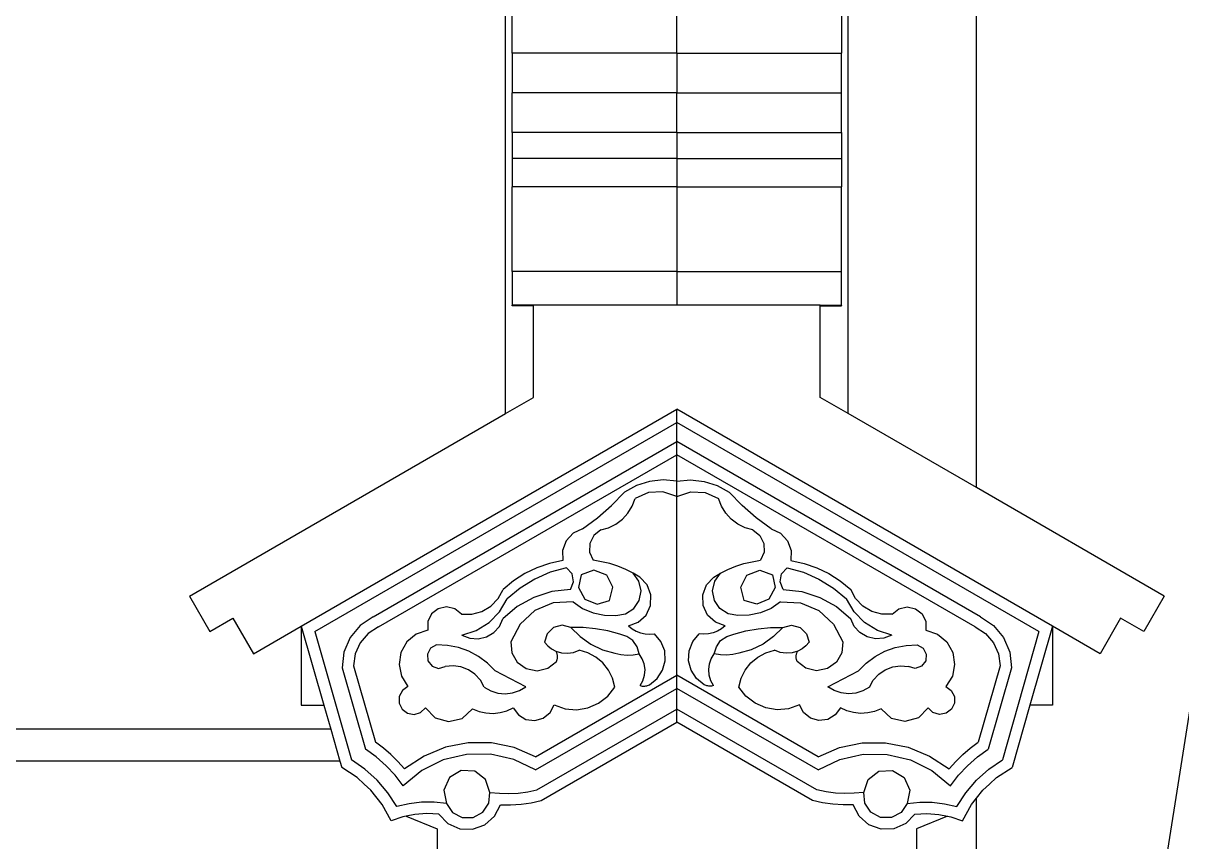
# Model space of a CAD drawing. Extents: x -24961 to 905641, y -154323 to 635957.
# Drawn here: x 401990 to 403343, y -128896 to -127940 of the extents above; entities that cross this region are included whole.
import ezdxf

# ---------------------------------------------------------------- set-up
doc = ezdxf.new("R2010")
doc.units = 0
doc.header["$LTSCALE"] = 1000
doc.header["$MEASUREMENT"] = 0
doc.layers.add('WALL', color=9, linetype='Continuous')
doc.layers.add('建筑_瓦', color=8, linetype='Continuous')

msp = doc.modelspace()

# ---------------------------------------------------------------- linework, layer by layer
for p, q in [((403103.6, -128482.3), (403103.6, -127445)), ((402753.6, -127975.1), (402753.6, -127901.8)), ((402553.6, -128395.7), (402553.6, -127920.5)), ((402561.2, -127975.1), (402561.2, -127920.5)), ((402946.1, -127920.5), (402946.1, -127975.1)), ((402953.6, -128395.7), (402953.6, -127920.5)), ((402753.6, -127975.1), (402561.2, -127975.1)), ((402561.2, -127975.1), (402561.2, -128021.4)), ((402753.6, -127975.1), (402753.6, -128021.4)), ((402753.6, -127975.1), (402946.1, -127975.1)), ((402946.1, -128021.4), (402946.1, -127975.1)), ((402753.6, -128021.4), (402561.2, -128021.4)), ((402561.2, -128067.6), (402561.2, -128021.4)), ((402753.6, -128021.4), (402946.1, -128021.4)), ((402753.6, -128067.6), (402753.6, -128021.4)), ((402946.1, -128067.6), (402946.1, -128021.4)), ((402561.2, -128067.6), (402561.2, -128098)), ((402753.6, -128067.6), (402561.2, -128067.6)), ((402753.6, -128067.6), (402946.1, -128067.6)), ((402753.6, -128067.6), (402753.6, -128098)), ((402946.1, -128067.6), (402946.1, -128098)), ((402753.6, -128098), (402561.2, -128098)), ((402561.2, -128098), (402561.2, -128131.1)), ((402753.6, -128098), (402946.1, -128098)), ((402753.6, -128098), (402753.6, -128131.1)), ((402946.1, -128098), (402946.1, -128131.1)), ((402753.6, -128131.1), (402561.2, -128131.1)), ((402561.2, -128229.9), (402561.2, -128131.1)), ((402753.6, -128131.1), (402946.1, -128131.1)), ((402753.6, -128131.1), (402753.6, -128229.9)), ((402946.1, -128229.9), (402946.1, -128131.1)), ((402753.6, -128229.9), (402561.2, -128229.9)), ((402561.2, -128229.9), (402561.2, -128269.4)), ((402753.6, -128229.9), (402946.1, -128229.9)), ((402753.6, -128229.9), (402753.6, -128269.4)), ((402946.1, -128269.4), (402946.1, -128229.9)), ((402561.2, -128269.7), (402561.2, -128269.4)), ((402586.1, -128269.4), (402561.2, -128269.4)), ((402586.1, -128269.7), (402561.2, -128269.7)), ((402561.2, -128270), (402561.2, -128269.7)), ((402586.1, -128270), (402561.2, -128270)), ((402753.6, -128269.4), (402586.1, -128269.4)), ((402586.1, -128269.7), (402586.1, -128269.4)), ((402586.1, -128270), (402586.1, -128269.7)), ((402586.1, -128377), (402586.1, -128270)), ((402921.1, -128269.4), (402753.6, -128269.4)), ((402921.1, -128269.4), (402946.1, -128269.4)), ((402921.1, -128269.7), (402921.1, -128269.4)), ((402921.1, -128269.7), (402946.1, -128269.7)), ((402921.1, -128270), (402921.1, -128269.7)), ((402921.1, -128270), (402946.1, -128270)), ((402921.1, -128377), (402921.1, -128270)), ((402946.1, -128269.4), (402946.1, -128269.7)), ((402946.1, -128270), (402946.1, -128269.7)), ((402553.6, -128395.7), (402586.1, -128377)), ((402953.6, -128395.7), (402921.1, -128377)), ((402184.4, -128608.9), (402553.6, -128395.7)), ((402314.9, -128644), (402753.6, -128390.8)), ((402753.6, -128406.1), (402753.6, -128390.8)), ((403192.3, -128644), (402753.6, -128390.8)), ((403103.6, -128482.3), (402953.6, -128395.7)), ((402330.6, -128650.4), (402753.6, -128406.1)), ((402753.6, -128428.5), (402753.6, -128406.1)), ((403176.6, -128650.4), (402753.6, -128406.1)), ((402399.1, -128633.2), (402753.6, -128428.5)), ((402753.6, -128443.9), (402753.6, -128428.5)), ((403108.1, -128633.2), (402753.6, -128428.5)), ((402405.2, -128645), (402753.6, -128443.9)), ((402753.6, -128474.7), (402753.6, -128443.9)), ((403102, -128645), (402753.6, -128443.9)), ((402706.4, -128479.9), (402692.4, -128487.6)), ((402721.7, -128475), (402706.4, -128479.9)), ((402737.6, -128473.3), (402721.7, -128475)), ((402753.6, -128474.7), (402737.6, -128473.3)), ((402753.6, -128474.7), (402769.6, -128473.3)), ((402753.6, -128492.7), (402753.6, -128474.7)), ((402769.6, -128473.3), (402785.5, -128475)), ((402785.5, -128475), (402800.8, -128479.9)), ((402800.8, -128479.9), (402814.9, -128487.6)), ((403322.8, -128608.9), (403103.6, -128482.3)), ((402677.3, -128503.3), (402692.4, -128487.6)), ((402701.4, -128504.1), (402704.8, -128495.2)), ((402720.4, -128488.2), (402704.8, -128495.2)), ((402737.4, -128487.3), (402720.4, -128488.2)), ((402753.6, -128492.7), (402737.4, -128487.3)), ((402753.6, -128492.7), (402769.8, -128487.3)), ((402753.6, -128701.4), (402753.6, -128492.7)), ((402769.8, -128487.3), (402786.8, -128488.2)), ((402786.8, -128488.2), (402802.4, -128495.2)), ((402805.8, -128504.1), (402802.4, -128495.2)), ((402830, -128503.3), (402814.9, -128487.6)), ((402660.9, -128517.5), (402677.3, -128503.3)), ((402696.4, -128512.2), (402701.4, -128504.1)), ((402810.8, -128512.2), (402805.8, -128504.1)), ((402846.3, -128517.5), (402830, -128503.3)), ((402643.3, -128530.4), (402660.9, -128517.5)), ((402682.4, -128524.9), (402690, -128519.2)), ((402690, -128519.2), (402696.4, -128512.2)), ((402817.2, -128519.2), (402810.8, -128512.2)), ((402824.8, -128524.9), (402817.2, -128519.2)), ((402863.9, -128530.4), (402846.3, -128517.5)), ((402632.5, -128535.5), (402624.3, -128544.4)), ((402643.3, -128530.4), (402632.5, -128535.5)), ((402664.7, -128531.7), (402656.5, -128538.1)), ((402664.7, -128531.7), (402673.8, -128529.1)), ((402673.8, -128529.1), (402682.4, -128524.9)), ((402833.4, -128529.1), (402824.8, -128524.9)), ((402842.5, -128531.7), (402833.4, -128529.1)), ((402842.5, -128531.7), (402850.7, -128538.1)), ((402863.9, -128530.4), (402874.7, -128535.5)), ((402874.7, -128535.5), (402882.9, -128544.4)), ((402624.3, -128544.4), (402620.1, -128555.6)), ((402651.9, -128547.4), (402651.7, -128557.7)), ((402656.5, -128538.1), (402651.9, -128547.4)), ((402850.7, -128538.1), (402855.3, -128547.4)), ((402855.3, -128547.4), (402855.5, -128557.7)), ((402882.9, -128544.4), (402887.1, -128555.6)), ((402620.1, -128555.6), (402620.3, -128567.6)), ((402651.7, -128557.7), (402656, -128567.2)), ((402855.5, -128557.7), (402851.2, -128567.2)), ((402887.1, -128555.6), (402886.9, -128567.6)), ((402590, -128576), (402575.9, -128582.8)), ((402604.9, -128570.9), (402590, -128576)), ((402620.3, -128567.6), (402604.9, -128570.9)), ((402624.8, -128575.9), (402605.7, -128581.2)), ((402631.2, -128583), (402624.8, -128575.9)), ((402665.8, -128568.8), (402656, -128567.2)), ((402675.4, -128571.1), (402665.8, -128568.8)), ((402684.8, -128574.2), (402675.4, -128571.1)), ((402693.9, -128577.9), (402684.8, -128574.2)), ((402813.3, -128577.9), (402822.5, -128574.2)), ((402822.5, -128574.2), (402831.9, -128571.1)), ((402831.9, -128571.1), (402841.5, -128568.8)), ((402841.5, -128568.8), (402851.2, -128567.2)), ((402876, -128583), (402882.4, -128575.9)), ((402882.4, -128575.9), (402901.5, -128581.2)), ((402886.9, -128567.6), (402902.3, -128570.9)), ((402902.3, -128570.9), (402917.2, -128576)), ((402917.2, -128576), (402931.3, -128582.8)), ((402575.9, -128582.8), (402562.7, -128591.3)), ((402587.6, -128589.1), (402570.7, -128599.6)), ((402605.7, -128581.2), (402587.6, -128589.1)), ((402632.9, -128592.4), (402631.2, -128583)), ((402641.8, -128584), (402638.9, -128599.1)), ((402656.8, -128578.6), (402641.8, -128584)), ((402671.7, -128584.4), (402656.8, -128578.6)), ((402679, -128598.6), (402671.7, -128584.4)), ((402702.7, -128582.4), (402693.9, -128577.9)), ((402710.5, -128587), (402702.7, -128582.4)), ((402709.4, -128591.6), (402702.7, -128582.4)), ((402718.9, -128596), (402710.5, -128587)), ((402788.3, -128596), (402796.7, -128587)), ((402796.7, -128587), (402804.5, -128582.4)), ((402797.9, -128591.6), (402804.5, -128582.4)), ((402804.5, -128582.4), (402813.3, -128577.9)), ((402828.2, -128598.6), (402835.5, -128584.4)), ((402835.5, -128584.4), (402850.4, -128578.6)), ((402850.4, -128578.6), (402865.4, -128584)), ((402865.4, -128584), (402868.3, -128599.1)), ((402874.4, -128592.4), (402876, -128583)), ((402901.5, -128581.2), (402919.6, -128589.1)), ((402919.6, -128589.1), (402936.5, -128599.6)), ((402931.3, -128582.8), (402944.5, -128591.3)), ((402544.8, -128612), (402550.6, -128601.3)), ((402562.7, -128591.3), (402550.6, -128601.3)), ((402570.7, -128599.6), (402555.5, -128612.3)), ((402607.5, -128603.8), (402586.5, -128610.5)), ((402629.4, -128601.4), (402607.5, -128603.8)), ((402629.4, -128601.4), (402632.9, -128592.4)), ((402638.9, -128599.1), (402646.2, -128612.6)), ((402675.1, -128614.1), (402679, -128598.6)), ((402711.8, -128602.8), (402709.4, -128591.6)), ((402709.7, -128614), (402711.8, -128602.8)), ((402723.2, -128607.6), (402718.9, -128596)), ((402784, -128607.6), (402788.3, -128596)), ((402795.4, -128602.8), (402797.9, -128591.6)), ((402797.6, -128614), (402795.4, -128602.8)), ((402832.2, -128614.1), (402828.2, -128598.6)), ((402868.3, -128599.1), (402861, -128612.6)), ((402877.8, -128601.4), (402874.4, -128592.4)), ((402877.8, -128601.4), (402899.7, -128603.8)), ((402899.7, -128603.8), (402920.7, -128610.5)), ((402936.5, -128599.6), (402951.7, -128612.3)), ((402944.5, -128591.3), (402956.7, -128601.3)), ((402962.4, -128612), (402956.7, -128601.3)), ((402184.4, -128608.9), (402208.3, -128650.3)), ((402536.4, -128620.8), (402544.8, -128612)), ((402546.6, -128627.4), (402555.5, -128612.3)), ((402586.5, -128610.5), (402567.2, -128621.2)), ((402609.2, -128617), (402587.7, -128626)), ((402632.5, -128615.8), (402609.2, -128617)), ((402632.5, -128615.8), (402643.6, -128623.3)), ((402646.2, -128612.6), (402660.4, -128618.5)), ((402660.4, -128618.5), (402675.1, -128614.1)), ((402703.3, -128623.5), (402709.7, -128614)), ((402722.8, -128619.9), (402723.2, -128607.6)), ((402784.5, -128619.9), (402784, -128607.6)), ((402803.9, -128623.5), (402797.6, -128614)), ((402846.9, -128618.5), (402832.2, -128614.1)), ((402861, -128612.6), (402846.9, -128618.5)), ((402874.7, -128615.8), (402863.6, -128623.3)), ((402874.7, -128615.8), (402898, -128617)), ((402898, -128617), (402919.5, -128626)), ((402920.7, -128610.5), (402940, -128621.2)), ((402960.6, -128627.4), (402951.7, -128612.3)), ((402970.8, -128620.8), (402962.4, -128612)), ((403322.8, -128608.9), (403298.9, -128650.3)), ((402467.2, -128629.9), (402462.8, -128638.8)), ((402475, -128623.7), (402467.2, -128629.9)), ((402484.7, -128621.6), (402475, -128623.7)), ((402494.3, -128623.8), (402484.7, -128621.6)), ((402502.1, -128630), (402494.3, -128623.8)), ((402502.1, -128630), (402514.2, -128630.2)), ((402514.2, -128630.2), (402526, -128627)), ((402526, -128627), (402536.4, -128620.8)), ((402534.3, -128640), (402546.6, -128627.4)), ((402567.2, -128621.2), (402550.5, -128635.5)), ((402587.7, -128626), (402570.5, -128641.7)), ((402643.6, -128623.3), (402655.9, -128628.6)), ((402655.9, -128628.6), (402669, -128631.4)), ((402669, -128631.4), (402682.5, -128631.6)), ((402682.5, -128631.6), (402693.7, -128629.7)), ((402693.7, -128629.7), (402703.3, -128623.5)), ((402708.6, -128639.6), (402717.6, -128631.1)), ((402717.6, -128631.1), (402722.8, -128619.9)), ((402789.6, -128631.1), (402784.5, -128619.9)), ((402798.6, -128639.6), (402789.6, -128631.1)), ((402813.5, -128629.7), (402803.9, -128623.5)), ((402824.7, -128631.6), (402813.5, -128629.7)), ((402838.2, -128631.4), (402824.7, -128631.6)), ((402851.3, -128628.6), (402838.2, -128631.4)), ((402863.6, -128623.3), (402851.3, -128628.6)), ((402919.5, -128626), (402936.7, -128641.7)), ((402940, -128621.2), (402956.7, -128635.5)), ((402972.9, -128640), (402960.6, -128627.4)), ((402981.2, -128627), (402970.8, -128620.8)), ((402993, -128630.2), (402981.2, -128627)), ((403005.1, -128630), (402993, -128630.2)), ((403005.1, -128630), (403012.9, -128623.8)), ((403012.9, -128623.8), (403022.6, -128621.6)), ((403022.6, -128621.6), (403032.3, -128623.7)), ((403032.3, -128623.7), (403040, -128629.9)), ((403040, -128629.9), (403044.4, -128638.8)), ((402208.3, -128650.3), (402235.2, -128634.8)), ((402235.2, -128634.8), (402259.1, -128676.3)), ((402259.1, -128676.3), (402314.9, -128644)), ((402314.9, -128644), (402314.9, -128736.5)), ((402314.9, -128644), (402341.4, -128736.5)), ((402383.7, -128643.2), (402371.9, -128657.4)), ((402399.1, -128633.2), (402383.7, -128643.2)), ((402405.2, -128645), (402393.1, -128652.7)), ((402462.8, -128638.8), (402462.7, -128648.7)), ((402519.3, -128649.2), (402534.3, -128640)), ((402539.7, -128651.7), (402546.3, -128644.4)), ((402546.3, -128644.4), (402550.5, -128635.5)), ((402570.5, -128641.7), (402559.6, -128662.3)), ((402619.7, -128643.1), (402609.6, -128645.8)), ((402629.8, -128645.7), (402619.7, -128643.1)), ((402697, -128643.9), (402708.6, -128639.6)), ((402697, -128643.9), (402701.4, -128647.2)), ((402810.2, -128643.9), (402798.6, -128639.6)), ((402810.2, -128643.9), (402805.8, -128647.2)), ((402877.4, -128645.7), (402887.5, -128643.1)), ((402887.5, -128643.1), (402897.6, -128645.8)), ((402936.7, -128641.7), (402947.6, -128662.3)), ((402960.9, -128644.4), (402956.7, -128635.5)), ((402967.5, -128651.7), (402960.9, -128644.4)), ((402987.9, -128649.2), (402972.9, -128640)), ((403044.4, -128638.8), (403044.5, -128648.7)), ((403102, -128645), (403114.1, -128652.7)), ((403108.1, -128633.2), (403123.5, -128643.2)), ((403123.5, -128643.2), (403135.3, -128657.4)), ((403192.3, -128644), (403165.8, -128736.5)), ((403192.3, -128644), (403192.3, -128736.5)), ((403248.1, -128676.3), (403192.3, -128644)), ((403272, -128634.8), (403248.1, -128676.3)), ((403298.9, -128650.3), (403272, -128634.8)), ((402330.6, -128650.4), (402373.5, -128800.2)), ((402371.9, -128657.4), (402364.7, -128674.3)), ((402393.1, -128652.7), (402383.8, -128663.4)), ((402449.3, -128653.4), (402438.4, -128662.4)), ((402462.7, -128648.7), (402449.3, -128653.4)), ((402502.6, -128654.7), (402519.3, -128649.2)), ((402502.6, -128654.7), (402511.8, -128658.2)), ((402511.8, -128658.2), (402521.6, -128658.9)), ((402521.6, -128658.9), (402531.2, -128656.7)), ((402531.2, -128656.7), (402539.7, -128651.7)), ((402602.1, -128653), (402599, -128663)), ((402609.6, -128645.8), (402602.1, -128653)), ((402629.8, -128645.7), (402640.6, -128656.3)), ((402644.3, -128645.8), (402629.8, -128645.7)), ((402640.6, -128656.3), (402653, -128665.1)), ((402658.7, -128647.1), (402644.3, -128645.8)), ((402673, -128649.7), (402658.7, -128647.1)), ((402687, -128653.5), (402673, -128649.7)), ((402695.3, -128656), (402687, -128653.5)), ((402702.4, -128661), (402695.3, -128656)), ((402701.4, -128647.2), (402706.2, -128649.9)), ((402706.2, -128649.9), (402711.3, -128651.8)), ((402711.3, -128651.8), (402716.7, -128653.1)), ((402716.7, -128653.1), (402722.2, -128653.5)), ((402722.2, -128653.5), (402727.6, -128653.2)), ((402735.1, -128662.1), (402727.6, -128653.2)), ((402772.1, -128662.1), (402779.6, -128653.2)), ((402785.1, -128653.5), (402779.6, -128653.2)), ((402790.5, -128653.1), (402785.1, -128653.5)), ((402795.9, -128651.8), (402790.5, -128653.1)), ((402801, -128649.9), (402795.9, -128651.8)), ((402805.8, -128647.2), (402801, -128649.9)), ((402804.8, -128661), (402811.9, -128656)), ((402811.9, -128656), (402820.2, -128653.5)), ((402820.2, -128653.5), (402834.2, -128649.7)), ((402834.2, -128649.7), (402848.5, -128647.1)), ((402848.5, -128647.1), (402862.9, -128645.8)), ((402866.6, -128656.3), (402854.3, -128665.1)), ((402862.9, -128645.8), (402877.4, -128645.7)), ((402877.4, -128645.7), (402866.6, -128656.3)), ((402897.6, -128645.8), (402905.1, -128653)), ((402905.1, -128653), (402908.2, -128663)), ((402976, -128656.7), (402967.5, -128651.7)), ((402985.6, -128658.9), (402976, -128656.7)), ((402995.4, -128658.2), (402985.6, -128658.9)), ((403004.6, -128654.7), (402987.9, -128649.2)), ((403004.6, -128654.7), (402995.4, -128658.2)), ((403044.5, -128648.7), (403057.9, -128653.4)), ((403057.9, -128653.4), (403068.8, -128662.4)), ((403114.1, -128652.7), (403123.4, -128663.4)), ((403176.6, -128650.4), (403133.8, -128800.2)), ((403135.3, -128657.4), (403142.5, -128674.3)), ((402383.8, -128663.4), (402378, -128676.4)), ((402438.4, -128662.4), (402431.3, -128674.7)), ((402466, -128669.8), (402462.2, -128676.8)), ((402473, -128666.1), (402466, -128669.8)), ((402485.9, -128666.7), (402473, -128666.1)), ((402498.5, -128669.2), (402485.9, -128666.7)), ((402510.7, -128673.5), (402498.5, -128669.2)), ((402559.6, -128662.3), (402560.9, -128675.1)), ((402599, -128663), (402602.8, -128667.1)), ((402602.8, -128667.1), (402607.2, -128670.6)), ((402607.2, -128670.6), (402612.1, -128673.2)), ((402632.8, -128674.8), (402639.4, -128672.3)), ((402649.7, -128675.2), (402639.4, -128672.3)), ((402653, -128665.1), (402666.6, -128671.6)), ((402666.6, -128671.6), (402681.2, -128675.8)), ((402707.4, -128668.1), (402702.4, -128661)), ((402709.8, -128676.5), (402707.4, -128668.1)), ((402739.4, -128672.9), (402735.1, -128662.1)), ((402767.9, -128672.9), (402772.1, -128662.1)), ((402797.4, -128676.5), (402799.8, -128668.1)), ((402799.8, -128668.1), (402804.8, -128661)), ((402840.6, -128671.6), (402826, -128675.8)), ((402854.3, -128665.1), (402840.6, -128671.6)), ((402857.5, -128675.2), (402867.8, -128672.3)), ((402874.4, -128674.8), (402867.8, -128672.3)), ((402900, -128670.6), (402895.1, -128673.2)), ((402904.4, -128667.1), (402900, -128670.6)), ((402908.2, -128663), (402904.4, -128667.1)), ((402947.6, -128662.3), (402946.4, -128675.1)), ((402996.5, -128673.5), (403008.7, -128669.2)), ((403008.7, -128669.2), (403021.3, -128666.7)), ((403021.3, -128666.7), (403034.2, -128666.1)), ((403034.2, -128666.1), (403041.2, -128669.8)), ((403041.2, -128669.8), (403045, -128676.8)), ((403068.8, -128662.4), (403075.9, -128674.7)), ((403123.4, -128663.4), (403129.3, -128676.4)), ((402364.7, -128674.3), (402362.8, -128692.6)), ((402378, -128676.4), (402376.1, -128690.5)), ((402431.3, -128674.7), (402429.1, -128688.7)), ((402462.2, -128676.8), (402462.9, -128684.6)), ((402462.9, -128684.6), (402467.8, -128690.9)), ((402522.1, -128679.6), (402510.7, -128673.5)), ((402532.5, -128687.2), (402522.1, -128679.6)), ((402560.9, -128675.1), (402567.3, -128686.2)), ((402602.8, -128693.2), (402612.9, -128685.4)), ((402612.6, -128673.8), (402612.1, -128673.2)), ((402612.1, -128673.2), (402618.9, -128675.2)), ((402613, -128674.5), (402612.6, -128673.8)), ((402612.9, -128685.4), (402613.3, -128684.7)), ((402613.3, -128675.1), (402613, -128674.5)), ((402613.6, -128675.8), (402613.3, -128675.1)), ((402613.3, -128684.7), (402613.6, -128684)), ((402613.8, -128676.6), (402613.6, -128675.8)), ((402613.6, -128684), (402613.8, -128683.3)), ((402614, -128677.3), (402613.8, -128676.6)), ((402613.8, -128683.3), (402614, -128682.6)), ((402614.2, -128678), (402614, -128677.3)), ((402614, -128682.6), (402614.2, -128681.8)), ((402614.3, -128678.8), (402614.2, -128678)), ((402614.2, -128681.8), (402614.3, -128681.1)), ((402614.3, -128679.6), (402614.3, -128678.8)), ((402614.3, -128680.3), (402614.3, -128679.6)), ((402614.3, -128681.1), (402614.3, -128680.3)), ((402618.9, -128675.2), (402625.9, -128675.7)), ((402625.9, -128675.7), (402632.8, -128674.8)), ((402659.1, -128680.2), (402649.7, -128675.2)), ((402667.3, -128687), (402659.1, -128680.2)), ((402681.2, -128675.8), (402688.3, -128677.3)), ((402688.3, -128677.3), (402695.4, -128677.8)), ((402695.4, -128677.8), (402702.7, -128677.6)), ((402702.7, -128677.6), (402709.8, -128676.5)), ((402713.3, -128682.1), (402709.8, -128676.5)), ((402715.6, -128688.3), (402713.3, -128682.1)), ((402737, -128695.7), (402740, -128684.5)), ((402740, -128684.5), (402739.4, -128672.9)), ((402767.2, -128684.5), (402767.9, -128672.9)), ((402770.2, -128695.7), (402767.2, -128684.5)), ((402791.7, -128688.3), (402793.9, -128682.1)), ((402793.9, -128682.1), (402797.4, -128676.5)), ((402804.6, -128677.6), (402797.4, -128676.5)), ((402811.8, -128677.8), (402804.6, -128677.6)), ((402819, -128677.3), (402811.8, -128677.8)), ((402826, -128675.8), (402819, -128677.3)), ((402839.9, -128687), (402848.1, -128680.2)), ((402848.1, -128680.2), (402857.5, -128675.2)), ((402881.3, -128675.7), (402874.4, -128674.8)), ((402888.3, -128675.2), (402881.3, -128675.7)), ((402895.1, -128673.2), (402888.3, -128675.2)), ((402892.9, -128678.8), (402893, -128678)), ((402892.9, -128679.6), (402892.9, -128678.8)), ((402892.9, -128680.3), (402892.9, -128679.6)), ((402893, -128681.1), (402892.9, -128680.3)), ((402893, -128678), (402893.2, -128677.3)), ((402893.1, -128681.8), (402893, -128681.1)), ((402893.2, -128682.6), (402893.1, -128681.8)), ((402893.2, -128677.3), (402893.4, -128676.6)), ((402893.4, -128683.3), (402893.2, -128682.6)), ((402893.4, -128676.6), (402893.6, -128675.8)), ((402893.6, -128684), (402893.4, -128683.3)), ((402893.6, -128675.8), (402893.9, -128675.1)), ((402893.9, -128684.7), (402893.6, -128684)), ((402893.9, -128675.1), (402894.3, -128674.5)), ((402894.3, -128685.4), (402893.9, -128684.7)), ((402894.3, -128674.5), (402894.6, -128673.8)), ((402904.4, -128693.2), (402894.3, -128685.4)), ((402894.6, -128673.8), (402895.1, -128673.2)), ((402946.4, -128675.1), (402940, -128686.2)), ((402974.7, -128687.2), (402985.1, -128679.6)), ((402985.1, -128679.6), (402996.5, -128673.5)), ((403044.3, -128684.6), (403039.4, -128690.9)), ((403045, -128676.8), (403044.3, -128684.6)), ((403075.9, -128674.7), (403078.1, -128688.7)), ((403129.3, -128676.4), (403131.1, -128690.5)), ((403142.5, -128674.3), (403144.4, -128692.6)), ((402362.8, -128692.6), (402390.1, -128787.8)), ((402376.1, -128690.5), (402401.5, -128779.5)), ((402429.1, -128688.7), (402431.9, -128702.7)), ((402467.8, -128690.9), (402475.3, -128693.4)), ((402475.3, -128693.4), (402482.9, -128691.4)), ((402492.2, -128690.5), (402482.9, -128691.4)), ((402501.4, -128691.7), (402492.2, -128690.5)), ((402510.1, -128695), (402501.4, -128691.7)), ((402517.8, -128700.3), (402510.1, -128695)), ((402541.6, -128696.4), (402532.5, -128687.2)), ((402577.4, -128714.8), (402541.6, -128696.4)), ((402567.3, -128686.2), (402577.7, -128693.7)), ((402577.7, -128693.7), (402590.3, -128696.2)), ((402590.3, -128696.2), (402602.8, -128693.2)), ((402673.9, -128695.4), (402667.3, -128687)), ((402678.6, -128705), (402673.9, -128695.4)), ((402716.5, -128694.9), (402715.6, -128688.3)), ((402715.9, -128701.4), (402716.5, -128694.9)), ((402730.7, -128705.4), (402737, -128695.7)), ((402776.5, -128705.4), (402770.2, -128695.7)), ((402790.8, -128694.9), (402791.7, -128688.3)), ((402791.3, -128701.4), (402790.8, -128694.9)), ((402828.6, -128705), (402833.3, -128695.4)), ((402833.3, -128695.4), (402839.9, -128687)), ((402916.9, -128696.2), (402904.4, -128693.2)), ((402929.5, -128693.7), (402916.9, -128696.2)), ((402940, -128686.2), (402929.5, -128693.7)), ((402929.8, -128714.8), (402965.6, -128696.4)), ((402965.6, -128696.4), (402974.7, -128687.2)), ((402989.4, -128700.3), (402997.1, -128695)), ((402997.1, -128695), (403005.8, -128691.7)), ((403005.8, -128691.7), (403015, -128690.5)), ((403015, -128690.5), (403024.3, -128691.4)), ((403031.9, -128693.4), (403024.3, -128691.4)), ((403039.4, -128690.9), (403031.9, -128693.4)), ((403078.1, -128688.7), (403075.4, -128702.7)), ((403131.1, -128690.5), (403105.7, -128779.5)), ((403144.4, -128692.6), (403117.2, -128787.8)), ((402431.9, -128702.7), (402439.4, -128714.7)), ((402524.1, -128707.1), (402517.8, -128700.3)), ((402528.7, -128715.3), (402524.1, -128707.1)), ((402588.6, -128796.6), (402753.6, -128701.4)), ((402681.2, -128715.3), (402678.6, -128705)), ((402710.8, -128713.6), (402714, -128707.8)), ((402714, -128707.8), (402715.9, -128701.4)), ((402720.6, -128713.1), (402721.6, -128712.6)), ((402721.6, -128712.6), (402730.7, -128705.4)), ((402753.6, -128716.8), (402753.6, -128701.4)), ((402918.6, -128796.6), (402753.6, -128701.4)), ((402785.6, -128712.6), (402776.5, -128705.4)), ((402786.6, -128713.1), (402785.6, -128712.6)), ((402793.2, -128707.8), (402791.3, -128701.4)), ((402796.4, -128713.6), (402793.2, -128707.8)), ((402826, -128715.3), (402828.6, -128705)), ((402978.5, -128715.3), (402983.1, -128707.1)), ((402983.1, -128707.1), (402989.4, -128700.3)), ((403075.4, -128702.7), (403067.9, -128714.7)), ((402429.4, -128726.3), (402429.3, -128734.1)), ((402433, -128719.3), (402429.4, -128726.3)), ((402439.4, -128714.7), (402433, -128719.3)), ((402528.7, -128715.3), (402536.2, -128719.6)), ((402536.2, -128719.6), (402544.5, -128722.3)), ((402544.5, -128722.3), (402553.1, -128723.1)), ((402553.1, -128723.1), (402561.8, -128722.1)), ((402561.8, -128722.1), (402570, -128719.3)), ((402570, -128719.3), (402577.4, -128714.8)), ((402588.6, -128812), (402753.6, -128716.8)), ((402662.2, -128734.2), (402672.9, -128725.9)), ((402672.9, -128725.9), (402681.2, -128715.3)), ((402710.8, -128713.6), (402711.9, -128713.8)), ((402711.9, -128713.8), (402713, -128714)), ((402713, -128714), (402714.1, -128714.1)), ((402714.1, -128714.1), (402715.2, -128714.1)), ((402715.2, -128714.1), (402716.3, -128714)), ((402716.3, -128714), (402717.4, -128713.9)), ((402717.4, -128713.9), (402718.5, -128713.7)), ((402718.5, -128713.7), (402719.5, -128713.4)), ((402719.5, -128713.4), (402720.6, -128713.1)), ((402753.6, -128740.9), (402753.6, -128716.8)), ((402918.6, -128812), (402753.6, -128716.8)), ((402787.7, -128713.4), (402786.6, -128713.1)), ((402788.7, -128713.7), (402787.7, -128713.4)), ((402789.8, -128713.9), (402788.7, -128713.7)), ((402790.9, -128714), (402789.8, -128713.9)), ((402792, -128714.1), (402790.9, -128714)), ((402793.1, -128714.1), (402792, -128714.1)), ((402794.2, -128714), (402793.1, -128714.1)), ((402795.3, -128713.8), (402794.2, -128714)), ((402796.4, -128713.6), (402795.3, -128713.8)), ((402834.3, -128725.9), (402826, -128715.3)), ((402845, -128734.2), (402834.3, -128725.9)), ((402937.2, -128719.3), (402929.8, -128714.8)), ((402945.5, -128722.1), (402937.2, -128719.3)), ((402954.1, -128723.1), (402945.5, -128722.1)), ((402962.7, -128722.3), (402954.1, -128723.1)), ((402971, -128719.6), (402962.7, -128722.3)), ((402978.5, -128715.3), (402971, -128719.6)), ((403067.9, -128714.7), (403074.2, -128719.3)), ((403074.2, -128719.3), (403077.8, -128726.3)), ((403077.8, -128726.3), (403077.9, -128734.1)), ((402314.9, -128736.5), (402341.4, -128736.5)), ((402341.4, -128736.5), (402349.4, -128764.3)), ((402429.3, -128734.1), (402432.8, -128741.2)), ((402454.4, -128744.8), (402460, -128739.4)), ((402460, -128739.4), (402471.4, -128751)), ((402555.1, -128742.9), (402562.6, -128739.4)), ((402562.6, -128739.4), (402568.6, -128747.7)), ((402605.5, -128745.1), (402610.3, -128736)), ((402610.3, -128736), (402623, -128740.5)), ((402636.5, -128741.7), (402649.8, -128739.5)), ((402649.8, -128739.5), (402662.2, -128734.2)), ((402857.4, -128739.5), (402845, -128734.2)), ((402870.7, -128741.7), (402857.4, -128739.5)), ((402896.9, -128736), (402884.2, -128740.5)), ((402901.7, -128745.1), (402896.9, -128736)), ((402944.6, -128739.4), (402938.6, -128747.7)), ((402952.1, -128742.9), (402944.6, -128739.4)), ((403047.2, -128739.4), (403035.8, -128751)), ((403052.8, -128744.8), (403047.2, -128739.4)), ((403077.9, -128734.1), (403074.4, -128741.2)), ((403165.8, -128736.5), (403145.1, -128809)), ((403192.3, -128736.5), (403165.8, -128736.5)), ((402432.8, -128741.2), (402439.2, -128745.9)), ((402439.2, -128745.9), (402446.9, -128747.2)), ((402446.9, -128747.2), (402454.4, -128744.8)), ((402471.4, -128751), (402487.1, -128755.6)), ((402487.1, -128755.6), (402503, -128751.8)), ((402503, -128751.8), (402514.9, -128740.6)), ((402514.9, -128740.6), (402522.6, -128743.7)), ((402522.6, -128743.7), (402530.7, -128745.5)), ((402530.7, -128745.5), (402538.9, -128746)), ((402538.9, -128746), (402547.1, -128745.1)), ((402547.1, -128745.1), (402555.1, -128742.9)), ((402568.6, -128747.7), (402577.4, -128753)), ((402577.4, -128753), (402587.6, -128754.4)), ((402587.6, -128754.4), (402597.5, -128751.6)), ((402590.2, -128835.3), (402753.6, -128740.9)), ((402597.5, -128751.6), (402605.5, -128745.1)), ((402623, -128740.5), (402636.5, -128741.7)), ((402753.6, -128756.3), (402753.6, -128740.9)), ((402917, -128835.3), (402753.6, -128740.9)), ((402884.2, -128740.5), (402870.7, -128741.7)), ((402909.7, -128751.6), (402901.7, -128745.1)), ((402919.6, -128754.4), (402909.7, -128751.6)), ((402929.8, -128753), (402919.6, -128754.4)), ((402938.6, -128747.7), (402929.8, -128753)), ((402960.1, -128745.1), (402952.1, -128742.9)), ((402968.3, -128746), (402960.1, -128745.1)), ((402976.6, -128745.5), (402968.3, -128746)), ((402984.6, -128743.7), (402976.6, -128745.5)), ((402992.3, -128740.6), (402984.6, -128743.7)), ((403004.2, -128751.8), (402992.3, -128740.6)), ((403020.1, -128755.6), (403004.2, -128751.8)), ((403035.8, -128751), (403020.1, -128755.6)), ((403060.3, -128747.2), (403052.8, -128744.8)), ((403068.1, -128745.9), (403060.3, -128747.2)), ((403074.4, -128741.2), (403068.1, -128745.9)), ((402349.4, -128764.3), (396253.6, -128764.3)), ((402349.4, -128764.3), (402360.1, -128801.9)), ((402595.2, -128847.7), (402753.6, -128756.3)), ((402912, -128847.7), (402753.6, -128756.3)), ((402410.8, -128786.5), (402401.5, -128779.5)), ((402510, -128780.4), (402483.4, -128785.5)), ((402537.1, -128780.5), (402510, -128780.4)), ((402563.7, -128786), (402537.1, -128780.5)), ((402943.5, -128786), (402970.1, -128780.5)), ((402970.1, -128780.5), (402997.2, -128780.4)), ((402997.2, -128780.4), (403023.8, -128785.5)), ((403096.4, -128786.5), (403105.7, -128779.5)), ((402402.5, -128796.9), (402390.1, -128787.8)), ((402419.6, -128794.1), (402410.8, -128786.5)), ((402427.9, -128802.2), (402419.6, -128794.1)), ((402483.4, -128785.5), (402458.3, -128795.8)), ((402508.1, -128794), (402480.8, -128800.4)), ((402536.1, -128793.8), (402508.1, -128794)), ((402563.4, -128799.9), (402536.1, -128793.8)), ((402588.6, -128796.6), (402563.7, -128786)), ((402918.6, -128796.6), (402943.5, -128786)), ((402943.9, -128799.9), (402971.2, -128793.8)), ((402971.2, -128793.8), (402999.2, -128794)), ((402999.2, -128794), (403026.4, -128800.4)), ((403023.8, -128785.5), (403048.9, -128795.8)), ((403079.3, -128802.2), (403087.6, -128794.1)), ((403087.6, -128794.1), (403096.4, -128786.5)), ((403104.7, -128796.9), (403117.2, -128787.8)), ((402360.1, -128801.9), (396253.6, -128801.9)), ((402360.1, -128801.9), (402362.2, -128809)), ((402389.3, -128811.1), (402373.5, -128800.2)), ((402414, -128807.1), (402402.5, -128796.9)), ((402424.5, -128818.3), (402414, -128807.1)), ((402435.7, -128810.8), (402427.9, -128802.2)), ((402458.3, -128795.8), (402435.7, -128810.8)), ((402480.8, -128800.4), (402455.7, -128812.7)), ((402588.6, -128812), (402563.4, -128799.9)), ((402918.6, -128812), (402943.9, -128799.9)), ((403026.4, -128800.4), (403051.5, -128812.7)), ((403048.9, -128795.8), (403071.5, -128810.8)), ((403071.5, -128810.8), (403079.3, -128802.2)), ((403082.7, -128818.3), (403093.2, -128807.1)), ((403093.2, -128807.1), (403104.7, -128796.9)), ((403117.9, -128811.1), (403133.8, -128800.2)), ((402380.2, -128820.9), (402362.2, -128809)), ((402388.5, -128828.5), (402380.2, -128820.9)), ((402403.6, -128824.1), (402389.3, -128811.1)), ((402434, -128830.4), (402424.5, -128818.3)), ((402455.7, -128812.7), (402434, -128830.4)), ((402488.1, -128821), (402481.6, -128835.6)), ((402501.7, -128812.7), (402488.1, -128821)), ((402517.6, -128813.4), (402501.7, -128812.7)), ((402530.3, -128823.1), (402517.6, -128813.4)), ((402976.9, -128823.1), (402989.6, -128813.4)), ((402989.6, -128813.4), (403005.5, -128812.7)), ((403005.5, -128812.7), (403019.1, -128821)), ((403019.1, -128821), (403025.6, -128835.6)), ((403051.5, -128812.7), (403073.2, -128830.4)), ((403073.2, -128830.4), (403082.7, -128818.3)), ((403103.6, -128824.1), (403117.9, -128811.1)), ((403118.7, -128828.5), (403127, -128820.9)), ((403127, -128820.9), (403145.1, -128809)), ((402388.5, -128828.5), (402388.8, -128829)), ((402392.4, -128832.1), (402388.5, -128828.5)), ((402388.8, -128829), (402392.4, -128832.1)), ((402396.1, -128835.5), (402392.4, -128832.1)), ((402416.1, -128838.8), (402403.6, -128824.1)), ((402535.3, -128838.2), (402530.3, -128823.1)), ((402971.9, -128838.2), (402976.9, -128823.1)), ((403091.1, -128838.8), (403103.6, -128824.1)), ((403111.1, -128835.5), (403114.8, -128832.1)), ((403114.8, -128832.1), (403118.7, -128828.5)), ((403118.4, -128829), (403114.8, -128832.1)), ((403118.7, -128828.5), (403118.4, -128829)), ((402409.5, -128852.4), (402396.1, -128835.5)), ((402426.6, -128854.9), (402416.1, -128838.8)), ((402481.6, -128835.6), (402484.5, -128851.2)), ((402534.1, -128850.9), (402535.3, -128838.2)), ((402535.3, -128838.2), (402546.3, -128839.3)), ((402546.3, -128839.3), (402557.4, -128839.6)), ((402557.4, -128839.6), (402568.4, -128839)), ((402568.4, -128839), (402579.4, -128837.6)), ((402579.4, -128837.6), (402590.2, -128835.3)), ((402583.5, -128850.4), (402595.2, -128847.7)), ((402923.7, -128850.4), (402912, -128847.7)), ((402927.9, -128837.6), (402917, -128835.3)), ((402938.8, -128839), (402927.9, -128837.6)), ((402949.8, -128839.6), (402938.8, -128839)), ((402960.9, -128839.3), (402949.8, -128839.6)), ((402971.9, -128838.2), (402960.9, -128839.3)), ((402973.1, -128850.9), (402971.9, -128838.2)), ((403025.6, -128835.6), (403022.7, -128851.2)), ((403080.6, -128854.9), (403091.1, -128838.8)), ((403097.7, -128852.4), (403103.6, -128845)), ((403103.6, -128845), (403111.1, -128835.5)), ((403103.6, -130320.5), (403103.6, -128845)), ((402420, -128871.3), (402409.5, -128852.4)), ((402440.8, -128851.6), (402426.6, -128854.9)), ((402455.3, -128849.8), (402440.8, -128851.6)), ((402470, -128849.7), (402455.3, -128849.8)), ((402484.5, -128851.2), (402470, -128849.7)), ((402484.5, -128851.2), (402491.7, -128861.8)), ((402491.7, -128861.8), (402503, -128867.7)), ((402515.8, -128867.6), (402527, -128861.5)), ((402527, -128861.5), (402534.1, -128850.9)), ((402540.7, -128866.2), (402547.5, -128852.7)), ((402547.5, -128852.7), (402559.5, -128852.8)), ((402559.5, -128852.8), (402571.6, -128852.1)), ((402571.6, -128852.1), (402583.5, -128850.4)), ((402935.7, -128852.1), (402923.7, -128850.4)), ((402947.7, -128852.8), (402935.7, -128852.1)), ((402959.7, -128852.7), (402947.7, -128852.8)), ((402966.5, -128866.2), (402959.7, -128852.7)), ((402980.2, -128861.5), (402973.1, -128850.9)), ((402991.4, -128867.6), (402980.2, -128861.5)), ((403015.5, -128861.8), (403004.2, -128867.7)), ((403022.7, -128851.2), (403015.5, -128861.8)), ((403022.7, -128851.2), (403037.3, -128849.7)), ((403037.3, -128849.7), (403051.9, -128849.8)), ((403051.9, -128849.8), (403066.4, -128851.6)), ((403066.4, -128851.6), (403080.6, -128854.9)), ((403087.2, -128871.3), (403097.7, -128852.4)), ((402433.5, -128866.8), (402420, -128871.3)), ((402437.4, -128866), (402433.5, -128866.8)), ((402447.4, -128864), (402437.4, -128866)), ((402437.4, -128866), (402473.6, -128880.7)), ((402461.6, -128862.9), (402447.4, -128864)), ((402475.8, -128863.5), (402461.6, -128862.9)), ((402475.8, -128863.5), (402486.3, -128874.4)), ((402486.3, -128874.4), (402500, -128880.7)), ((402503, -128867.7), (402515.8, -128867.6)), ((402529.4, -128876.3), (402540.7, -128866.2)), ((402977.8, -128876.3), (402966.5, -128866.2)), ((403004.2, -128867.7), (402991.4, -128867.6)), ((403021, -128874.4), (403007.2, -128880.7)), ((403031.4, -128863.5), (403021, -128874.4)), ((403031.4, -128863.5), (403045.6, -128862.9)), ((403069.8, -128866), (403033.6, -128880.7)), ((403045.6, -128862.9), (403059.8, -128864)), ((403059.8, -128864), (403069.8, -128866)), ((403069.8, -128866), (403073.7, -128866.8)), ((403073.7, -128866.8), (403087.2, -128871.3)), ((402473.6, -128880.7), (402473.6, -128910.6)), ((402500, -128880.7), (402515.1, -128881.3)), ((402515.1, -128881.3), (402529.4, -128876.3)), ((402992.1, -128881.3), (402977.8, -128876.3)), ((403007.2, -128880.7), (402992.1, -128881.3)), ((403033.6, -128880.7), (403033.6, -128920.5))]:
    msp.add_line(p, q)
at = {"layer": 'WALL'}
for p, q in [((402553.6, -128395.7), (402553.6, -127920.5)), ((402184.4, -128608.9), (402553.6, -128395.7)), ((402184.4, -128608.9), (402208.3, -128650.3)), ((402208.3, -128650.3), (402235.2, -128634.8)), ((402235.2, -128634.8), (402259.1, -128676.3)), ((402259.1, -128676.3), (402314.9, -128644)), ((402314.9, -128644), (402314.9, -128736.5)), ((402314.9, -128736.5), (402341.4, -128736.5)), ((402341.4, -128736.5), (402349.4, -128764.3)), ((402349.4, -128764.3), (396253.6, -128764.3))]:
    msp.add_line(p, q, dxfattribs=at)
at = {"layer": '建筑_瓦'}
msp.add_lwpolyline([(403103.6, -130320.5), (403513.1, -127727.5), (403951.6, -127365.2)], dxfattribs=at)

doc.saveas('drawing.dxf')
